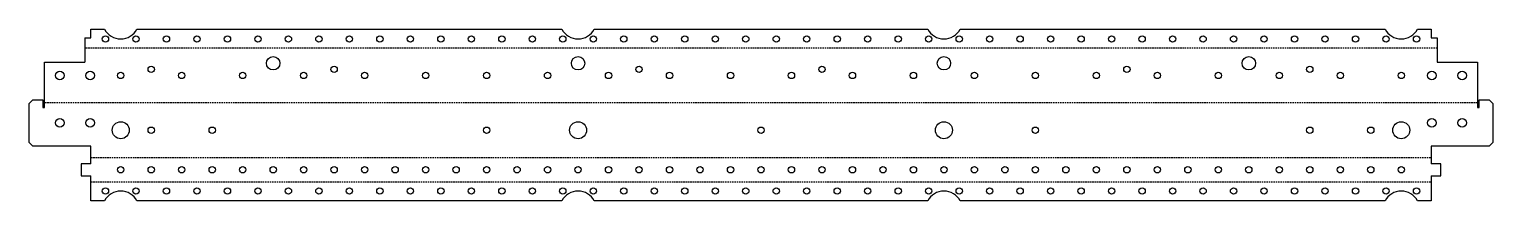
# Model space of a CAD drawing. Header units: millimetres. Extents: x -600 to 600, y -83 to 58.
import ezdxf

# ---------------------------------------------------------------- set-up
doc = ezdxf.new("R2010")
doc.units = ezdxf.units.MM
doc.linetypes.add('HIDDEN', pattern=[1.905, 1.27, -0.635])
doc.layers.add('BEND-DOWN', color=3, linetype='HIDDEN')

msp = doc.modelspace()

# ---------------------------------------------------------------- linework, layer by layer
for p, q in [((-554.5, 51), (-554.5, 31)), ((-554.5, 51), (-549.5, 51)), ((-549.5, 51), (-549.5, 58)), ((-549.5, 58), (-538.3, 58)), ((-511.7, 58), (-163.3, 58)), ((-136.7, 58), (136.7, 58)), ((163.3, 58), (511.7, 58)), ((538.3, 58), (549.5, 58)), ((549.5, 58), (549.5, 51)), ((549.5, 51), (554.5, 51)), ((554.5, 51), (554.5, 31)), ((-587.5, -6.2), (-587.5, 31)), ((-587.5, 31), (-554.5, 31)), ((554.5, 31), (587.5, 31)), ((587.5, 31), (587.5, -6.2)), ((-597, 0), (-600, -3)), ((-597, 0), (-588.8, 0)), ((-588.8, 0), (-588.8, -6.2)), ((588.8, -6.2), (588.8, 0)), ((588.8, 0), (597, 0)), ((600, -3), (597, 0)), ((-600, -35), (-600, -3)), ((-588.8, -6.2), (-587.5, -6.2)), ((587.5, -6.2), (588.8, -6.2)), ((600, -3), (600, -35)), ((-600, -35), (-597, -38)), ((597, -38), (600, -35)), ((-549.5, -38), (-597, -38)), ((-549.5, -52.5), (-549.5, -38)), ((597, -38), (549.5, -38)), ((549.5, -38), (549.5, -52.5)), ((-557.5, -52.5), (-557.5, -62.5)), ((-549.5, -52.5), (-557.5, -52.5)), ((557.5, -52.5), (549.5, -52.5)), ((557.5, -62.5), (557.5, -52.5)), ((-557.5, -62.5), (-549.5, -62.5)), ((-549.5, -83), (-549.5, -62.5)), ((549.5, -62.5), (557.5, -62.5)), ((549.5, -62.5), (549.5, -83)), ((-538.3, -83), (-549.5, -83)), ((-163.3, -83), (-511.7, -83)), ((136.7, -83), (-136.7, -83)), ((511.7, -83), (163.3, -83)), ((549.5, -83), (538.3, -83))]:
    msp.add_line(p, q)
for centre, radius in [((-537.5, 50), 2.6), ((-512.5, 50), 2.6), ((-487.5, 50), 2.6), ((-462.5, 50), 2.6), ((-437.5, 50), 2.6), ((-412.5, 50), 2.6), ((-387.5, 50), 2.6), ((-362.5, 50), 2.6), ((-337.5, 50), 2.6), ((-312.5, 50), 2.6), ((-287.5, 50), 2.6), ((-262.5, 50), 2.6), ((-237.5, 50), 2.6), ((-212.5, 50), 2.6), ((-187.5, 50), 2.6), ((-162.5, 50), 2.6), ((-137.5, 50), 2.6), ((-112.5, 50), 2.6), ((-87.5, 50), 2.6), ((-62.5, 50), 2.6), ((-37.5, 50), 2.6), ((-12.5, 50), 2.6), ((12.5, 50), 2.6), ((37.5, 50), 2.6), ((62.5, 50), 2.6), ((87.5, 50), 2.6), ((112.5, 50), 2.6), ((137.5, 50), 2.6), ((162.5, 50), 2.6), ((187.5, 50), 2.6), ((212.5, 50), 2.6), ((237.5, 50), 2.6), ((262.5, 50), 2.6), ((287.5, 50), 2.6), ((312.5, 50), 2.6), ((337.5, 50), 2.6), ((362.5, 50), 2.6), ((387.5, 50), 2.6), ((412.5, 50), 2.6), ((437.5, 50), 2.6), ((462.5, 50), 2.6), ((487.5, 50), 2.6), ((512.5, 50), 2.6), ((537.5, 50), 2.6), ((-500, 25), 2.6), ((-400, 30), 5.5), ((-350, 25), 2.6), ((-150, 30), 5.5), ((-100, 25), 2.6), ((50, 25), 2.6), ((150, 30), 5.5), ((300, 25), 2.6), ((400, 30), 5.5), ((450, 25), 2.6), ((-575, 20), 3.5), ((-550, 20), 3.5), ((-525, 20), 2.6), ((-475, 20), 2.6), ((-425, 20), 2.6), ((-375, 20), 2.6), ((-325, 20), 2.6), ((-275, 20), 2.6), ((-225, 20), 2.6), ((-175, 20), 2.6), ((-125, 20), 2.6), ((-75, 20), 2.6), ((-25, 20), 2.6), ((25, 20), 2.6), ((75, 20), 2.6), ((125, 20), 2.6), ((175, 20), 2.6), ((225, 20), 2.6), ((275, 20), 2.6), ((325, 20), 2.6), ((375, 20), 2.6), ((425, 20), 2.6), ((475, 20), 2.6), ((525, 20), 2.6), ((550, 20), 3.5), ((575, 20), 3.5), ((-575, -19), 3.5), ((-550, -19), 3.5), ((-525, -25), 7), ((-500, -25), 2.6), ((-450, -25), 2.6), ((-225, -25), 2.6), ((-150, -25), 7), ((0, -25), 2.6), ((150, -25), 7), ((225, -25), 2.6), ((450, -25), 2.6), ((500, -25), 2.6), ((525, -25), 7), ((550, -19), 3.5), ((575, -19), 3.5), ((-525, -57.5), 2.6), ((-500, -57.5), 2.6), ((-475, -57.5), 2.6), ((-450, -57.5), 2.6), ((-425, -57.5), 2.6), ((-400, -57.5), 2.6), ((-375, -57.5), 2.6), ((-350, -57.5), 2.6), ((-325, -57.5), 2.6), ((-300, -57.5), 2.6), ((-275, -57.5), 2.6), ((-250, -57.5), 2.6), ((-225, -57.5), 2.6), ((-200, -57.5), 2.6), ((-175, -57.5), 2.6), ((-150, -57.5), 2.6), ((-125, -57.5), 2.6), ((-100, -57.5), 2.6), ((-75, -57.5), 2.6), ((-50, -57.5), 2.6), ((-25, -57.5), 2.6), ((0, -57.5), 2.6), ((25, -57.5), 2.6), ((50, -57.5), 2.6), ((75, -57.5), 2.6), ((100, -57.5), 2.6), ((125, -57.5), 2.6), ((150, -57.5), 2.6), ((175, -57.5), 2.6), ((200, -57.5), 2.6), ((225, -57.5), 2.6), ((250, -57.5), 2.6), ((275, -57.5), 2.6), ((300, -57.5), 2.6), ((325, -57.5), 2.6), ((350, -57.5), 2.6), ((375, -57.5), 2.6), ((400, -57.5), 2.6), ((425, -57.5), 2.6), ((450, -57.5), 2.6), ((475, -57.5), 2.6), ((500, -57.5), 2.6), ((525, -57.5), 2.6), ((-537.5, -75), 2.6), ((-512.5, -75), 2.6), ((-487.5, -75), 2.6), ((-462.5, -75), 2.6), ((-437.5, -75), 2.6), ((-412.5, -75), 2.6), ((-387.5, -75), 2.6), ((-362.5, -75), 2.6), ((-337.5, -75), 2.6), ((-312.5, -75), 2.6), ((-287.5, -75), 2.6), ((-262.5, -75), 2.6), ((-237.5, -75), 2.6), ((-212.5, -75), 2.6), ((-187.5, -75), 2.6), ((-162.5, -75), 2.6), ((-137.5, -75), 2.6), ((-112.5, -75), 2.6), ((-87.5, -75), 2.6), ((-62.5, -75), 2.6), ((-37.5, -75), 2.6), ((-12.5, -75), 2.6), ((12.5, -75), 2.6), ((37.5, -75), 2.6), ((62.5, -75), 2.6), ((87.5, -75), 2.6), ((112.5, -75), 2.6), ((137.5, -75), 2.6), ((162.5, -75), 2.6), ((187.5, -75), 2.6), ((212.5, -75), 2.6), ((237.5, -75), 2.6), ((262.5, -75), 2.6), ((287.5, -75), 2.6), ((312.5, -75), 2.6), ((337.5, -75), 2.6), ((362.5, -75), 2.6), ((387.5, -75), 2.6), ((412.5, -75), 2.6), ((437.5, -75), 2.6), ((462.5, -75), 2.6), ((487.5, -75), 2.6), ((512.5, -75), 2.6), ((537.5, -75), 2.6)]:
    msp.add_circle(centre, radius)
for centre, start, end in [((-525, 65), 207.8181, 332.1819), ((-150, 65), 207.8181, 332.1819), ((150, 65), 207.8181, 332.1819), ((525, 65), 207.8181, 332.1819), ((-525, -90), 27.8181, 152.1819), ((-150, -90), 27.8181, 152.1819), ((150, -90), 27.8181, 152.1819), ((525, -90), 27.8181, 152.1819)]:
    msp.add_arc(centre, 15, start, end)
at = {"layer": 'BEND-DOWN'}
for p, q in [((554.5, 42.5), (-554.5, 42.5)), ((587.5, -2.5), (-587.5, -2.5)), ((-549.5, -47.5), (549.5, -47.5)), ((-549.5, -67.5), (549.5, -67.5))]:
    msp.add_line(p, q, dxfattribs=at)

doc.saveas('drawing.dxf')
